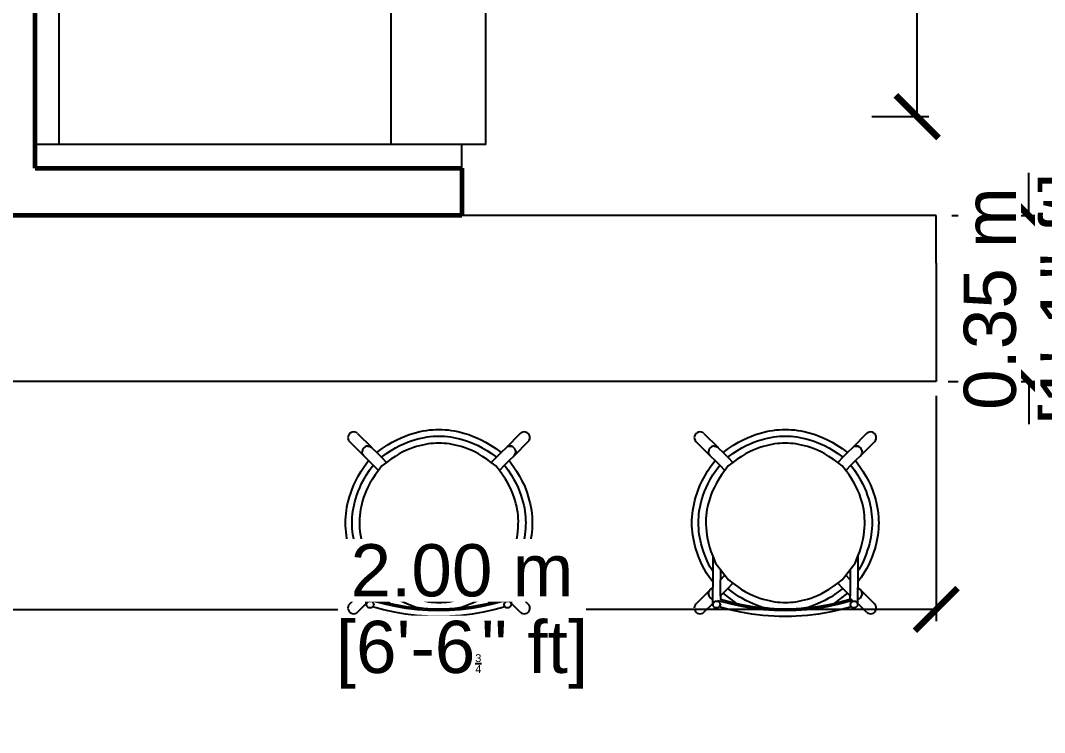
# Model space of a CAD drawing. Header units: metres. Extents: x 54.3 to 102.1, y 17 to 45.8.
# Drawn here: x 74.37 to 76.529, y 34.478 to 35.98 of the extents above; entities that cross this region are included whole.
import ezdxf

# ---------------------------------------------------------------- set-up
doc = ezdxf.new("R2010")
doc.units = ezdxf.units.M
doc.layers.get('Defpoints').update_dxf_attribs({"lineweight": 0})
doc.layers.add('A-WALL', color=6, linetype='Continuous', lineweight=60)
doc.layers.add('Edges', color=7, linetype='Continuous')
doc.styles.add('TEXTS', font='swissl.ttf')
doc.dimstyles.new('Copy of DIMTEXT', dxfattribs={"dimscale": 0.3, "dimtxt": 0.22, "dimasz": 0.18, "dimexe": 0.05, "dimexo": 0.05, "dimgap": 0.05, "dimtad": 0, "dimzin": 1, "dimdsep": 46, "dimtxsty": 'TEXTS', "dimblk": 'ARCHTICK', "dimcen": 0.1, "dimclrd": 256, "dimclre": 6, "dimclrt": 7, "dimadec": 0, "dimazin": 0, "dimtfac": 0.15, "dimtix": 1, "dimtofl": 0, "dimtmove": 1, "dimatfit": 3, "dimldrblk": 'OPEN', "dimfxl": 0, "dimtolj": 1, "dimtzin": 0, "dimarcsym": 0})

# ---------------------------------------------------------------- blocks, each defined once
blk = doc.blocks.new('_ArchTick')
at = {"color": 0, "linetype": 'ByBlock', "const_width": 0.15}
blk.add_lwpolyline([(-0.5, -0.5), (0.5, 0.5)], dxfattribs=at)
blk = doc.blocks.new('*D224')
at = {"layer": 'Defpoints', "color": 0, "transparency": 16777216}
for p in [(76.1399, 39.3548), (76.1399, 35.777), (76.2607, 35.777)]:
    blk.add_point(p, dxfattribs=at)
at = {"layer": 'Edges', "color": 6, "lineweight": -2, "transparency": 16777216}
for p, q in [((76.1649, 39.3548), (76.2857, 39.3548)), ((76.1649, 35.777), (76.2857, 35.777))]:
    blk.add_line(p, q, dxfattribs=at)
at = {"layer": 'Edges', "lineweight": -2, "transparency": 16777216}
for p, q in [((76.2607, 39.3548), (76.2607, 37.8684)), ((76.2607, 35.777), (76.2607, 37.2634))]:
    blk.add_line(p, q, dxfattribs=at)
at = {"layer": 'Edges', "lineweight": -2, "transparency": 16777216, "xscale": 0.09, "yscale": 0.09, "zscale": 0.09}
for p, rotation in [((76.2607, 39.3548), 90), ((76.2607, 35.777), 270)]:
    blk.add_blockref('_ArchTick', p, dxfattribs=dict(at, rotation=rotation))
at = {"layer": 'Edges', "color": 7, "transparency": 16777216, "char_height": 0.11, "attachment_point": 5, "rotation": 90, "style": 'TEXTS', "bg_fill": 3, "box_fill_scale": 1.1, "bg_fill_color": 256, "bg_fill_true_color": 13158600, "bg_fill_transparency": 0}
for s, insert in [('\\A1;[11\'-8{\\H0.15x;\\S3/4;}" ft]', (76.3565, 37.5659)), ('\\A1;3.58 m', (76.1792, 37.5659))]:
    blk.add_mtext(s, dxfattribs=dict(at, insert=insert))
blk = doc.blocks.new('_Open')
at = {"color": 0, "linetype": 'ByBlock', "lineweight": -2}
for p, q in [((-1, 0.167), (0, 0)), ((-1, -0.167), (0, 0)), ((0, 0), (-1, 0))]:
    blk.add_line(p, q, dxfattribs=at)
blk = doc.blocks.new('*D225')
at = {"layer": 'Defpoints', "color": 0, "transparency": 16777216}
for p in [(76.3092, 35.5682), (76.3011, 35.2182), (76.4962, 35.2182)]:
    blk.add_point(p, dxfattribs=at)
at = {"layer": 'Edges', "lineweight": -2, "transparency": 16777216}
for p, q in [((76.4962, 35.5682), (76.4962, 35.6582)), ((76.4962, 35.2182), (76.4962, 35.1282))]:
    blk.add_line(p, q, dxfattribs=at)
at = {"layer": 'Edges', "color": 6, "lineweight": -2, "transparency": 16777216}
for p, q in [((76.3342, 35.5682), (76.5212, 35.5682)), ((76.3261, 35.2182), (76.5212, 35.2182))]:
    blk.add_line(p, q, dxfattribs=at)
at = {"layer": 'Edges', "lineweight": -2, "transparency": 16777216, "xscale": 0.09, "yscale": 0.09, "zscale": 0.09}
for p, rotation in [((76.4962, 35.5682), 270), ((76.4962, 35.2182), 90)]:
    blk.add_blockref('_ArchTick', p, dxfattribs=dict(at, rotation=rotation))
at = {"layer": 'Edges', "color": 7, "transparency": 16777216, "char_height": 0.11, "attachment_point": 5, "rotation": 90, "style": 'TEXTS', "bg_fill": 3, "box_fill_scale": 1.1, "bg_fill_color": 256, "bg_fill_true_color": 13158600, "bg_fill_transparency": 0}
for s, insert in [('\\A1;[1\'-1{\\H0.15x;\\S3/4;}" ft]', (76.592, 35.3932)), ('\\A1;0.35 m', (76.4147, 35.3932))]:
    blk.add_mtext(s, dxfattribs=dict(at, insert=insert))
blk = doc.blocks.new('*D226')
at = {"layer": 'Defpoints', "color": 0, "transparency": 16777216}
for p in [(74.3011, 35.2182), (76.3011, 35.2182), (74.3011, 34.7378)]:
    blk.add_point(p, dxfattribs=at)
at = {"layer": 'Edges', "color": 6, "lineweight": -2, "transparency": 16777216}
for p, q in [((74.3011, 35.1878), (74.3011, 34.7128)), ((76.3011, 35.1878), (76.3011, 34.7128))]:
    blk.add_line(p, q, dxfattribs=at)
at = {"layer": 'Edges', "lineweight": -2, "transparency": 16777216}
for p, q in [((74.3011, 34.7378), (75.0393, 34.7378)), ((76.3011, 34.7378), (75.5629, 34.7378))]:
    blk.add_line(p, q, dxfattribs=at)
at = {"layer": 'Edges', "lineweight": -2, "transparency": 16777216, "xscale": 0.09, "yscale": 0.09, "zscale": 0.09, "rotation": 180}
blk.add_blockref('_ArchTick', (74.3011, 34.7378), dxfattribs=at)
at = {"layer": 'Edges', "lineweight": -2, "transparency": 16777216, "xscale": 0.09, "yscale": 0.09, "zscale": 0.09}
blk.add_blockref('_ArchTick', (76.3011, 34.7378), dxfattribs=at)
at = {"layer": 'Edges', "color": 7, "transparency": 16777216, "char_height": 0.11, "attachment_point": 5, "style": 'TEXTS', "bg_fill": 3, "box_fill_scale": 1.1, "bg_fill_color": 256, "bg_fill_true_color": 13158600, "bg_fill_transparency": 0}
for s, insert in [('\\A1;2.00 m', (75.3011, 34.8194)), ('\\A1;[6\'-6{\\H0.15x;\\S3/4;}" ft]', (75.3011, 34.642))]:
    blk.add_mtext(s, dxfattribs=dict(at, insert=insert))

msp = doc.modelspace()

# ---------------------------------------------------------------- linework, layer by layer
for p, q in [((74.4511, 36.4182), (74.4511, 35.7182)), ((75.1511, 36.4182), (75.1511, 35.7182)), ((75.3511, 35.7182), (75.3511, 36.4182)), ((74.4511, 35.7182), (74.4011, 35.7182)), ((75.1511, 35.7182), (74.4511, 35.7182)), ((75.3011, 35.7182), (75.1511, 35.7182)), ((75.3011, 35.6682), (75.3011, 35.7182)), ((75.3511, 35.7182), (75.3011, 35.7182)), ((76.3011, 35.5682), (74.3011, 35.5682)), ((75.3011, 35.5682), (74.3011, 35.5682)), ((75.3011, 35.5682), (74.4011, 35.5682)), ((76.3011, 35.5682), (75.3011, 35.5682)), ((76.3011, 35.4682), (76.3011, 35.5682)), ((76.3011, 35.4682), (76.3011, 35.2182)), ((76.3011, 35.2182), (74.3011, 35.2182)), ((75.0641, 35.1085), (75.0622, 35.1061)), ((75.0666, 35.1104), (75.0641, 35.1085)), ((75.0695, 35.1117), (75.0666, 35.1104)), ((75.0726, 35.1121), (75.0695, 35.1117)), ((75.0756, 35.1118), (75.0726, 35.1121)), ((75.0785, 35.1106), (75.0756, 35.1118)), ((75.0809, 35.1088), (75.0785, 35.1106)), ((75.0809, 35.1088), (75.1108, 35.0789)), ((75.4239, 35.1088), (75.3939, 35.0788)), ((75.4263, 35.1106), (75.4239, 35.1088)), ((75.4292, 35.1118), (75.4263, 35.1106)), ((75.4322, 35.1121), (75.4292, 35.1118)), ((75.4353, 35.1117), (75.4322, 35.1121)), ((75.4382, 35.1104), (75.4353, 35.1117)), ((75.4406, 35.1085), (75.4382, 35.1104)), ((75.4426, 35.1061), (75.4406, 35.1085)), ((75.7945, 35.1085), (75.7926, 35.1061)), ((75.797, 35.1104), (75.7945, 35.1085)), ((75.7999, 35.1117), (75.797, 35.1104)), ((75.8029, 35.1121), (75.7999, 35.1117)), ((75.806, 35.1118), (75.8029, 35.1121)), ((75.8088, 35.1106), (75.806, 35.1118)), ((75.8113, 35.1088), (75.8088, 35.1106)), ((75.8113, 35.1088), (75.8412, 35.0789)), ((76.1543, 35.1088), (76.1243, 35.0788)), ((76.1567, 35.1106), (76.1543, 35.1088)), ((76.1596, 35.1118), (76.1567, 35.1106)), ((76.1626, 35.1121), (76.1596, 35.1118)), ((76.1657, 35.1117), (76.1626, 35.1121)), ((76.1685, 35.1104), (76.1657, 35.1117)), ((76.171, 35.1085), (76.1685, 35.1104)), ((76.1729, 35.1061), (76.171, 35.1085)), ((75.061, 35.1032), (75.0606, 35.1001)), ((75.0606, 35.1001), (75.0609, 35.0971)), ((75.0609, 35.0971), (75.0621, 35.0942)), ((75.0622, 35.1061), (75.061, 35.1032)), ((75.0621, 35.0942), (75.0639, 35.0918)), ((75.0639, 35.0918), (75.0938, 35.0619)), ((75.4409, 35.0918), (75.4109, 35.0618)), ((75.4409, 35.0918), (75.4427, 35.0942)), ((75.4438, 35.1032), (75.4426, 35.1061)), ((75.4427, 35.0942), (75.4439, 35.0971)), ((75.4442, 35.1001), (75.4438, 35.1032)), ((75.4439, 35.0971), (75.4442, 35.1001)), ((75.7914, 35.1032), (75.7909, 35.1001)), ((75.7909, 35.1001), (75.7913, 35.0971)), ((75.7913, 35.0971), (75.7924, 35.0942)), ((75.7926, 35.1061), (75.7914, 35.1032)), ((75.7924, 35.0942), (75.7943, 35.0918)), ((75.7943, 35.0918), (75.8242, 35.0619)), ((76.1713, 35.0918), (76.1413, 35.0618)), ((76.1713, 35.0918), (76.1731, 35.0942)), ((76.1742, 35.1032), (76.1729, 35.1061)), ((76.1731, 35.0942), (76.1742, 35.0971)), ((76.1746, 35.1001), (76.1742, 35.1032)), ((76.1742, 35.0971), (76.1746, 35.1001)), ((75.091, 35.0732), (75.0905, 35.0702)), ((75.0905, 35.0702), (75.0906, 35.0701)), ((75.0909, 35.0671), (75.0906, 35.0701)), ((75.092, 35.0643), (75.0908, 35.0672)), ((75.0921, 35.0642), (75.0909, 35.0671)), ((75.0922, 35.0761), (75.091, 35.0732)), ((75.0941, 35.0785), (75.0922, 35.0761)), ((75.0966, 35.0804), (75.0941, 35.0785)), ((75.0995, 35.0817), (75.0966, 35.0804)), ((75.1025, 35.0822), (75.0995, 35.0817)), ((75.1025, 35.0822), (75.1026, 35.0821)), ((75.1026, 35.0821), (75.1056, 35.0818)), ((75.1055, 35.0819), (75.1084, 35.0807)), ((75.1056, 35.0818), (75.1084, 35.0806)), ((75.1084, 35.0807), (75.1084, 35.0806)), ((75.1084, 35.0806), (75.1108, 35.0789)), ((75.1109, 35.0788), (75.1108, 35.0789)), ((75.1109, 35.0788), (75.1212, 35.0685)), ((75.1212, 35.0685), (75.1311, 35.0586)), ((75.3836, 35.0685), (75.3737, 35.0586)), ((75.3939, 35.0788), (75.3836, 35.0685)), ((75.3963, 35.0806), (75.3939, 35.0788)), ((75.3992, 35.0818), (75.3963, 35.0806)), ((75.3992, 35.0818), (75.4022, 35.0821)), ((75.3992, 35.0818), (75.3992, 35.0818)), ((75.4023, 35.0822), (75.4022, 35.0821)), ((75.4023, 35.0822), (75.4053, 35.0817)), ((75.4053, 35.0817), (75.4023, 35.0822)), ((75.4082, 35.0804), (75.4053, 35.0817)), ((75.4106, 35.0785), (75.4082, 35.0804)), ((75.4126, 35.0761), (75.4106, 35.0785)), ((75.4138, 35.0732), (75.4126, 35.0761)), ((75.4127, 35.0642), (75.4139, 35.0671)), ((75.4138, 35.0732), (75.4143, 35.0702)), ((75.4143, 35.0702), (75.4138, 35.0732)), ((75.4142, 35.0701), (75.4139, 35.0671)), ((75.4139, 35.0671), (75.4139, 35.0671)), ((75.4143, 35.0702), (75.4142, 35.0701)), ((75.8214, 35.0732), (75.8209, 35.0702)), ((75.8209, 35.0702), (75.8209, 35.0701)), ((75.8213, 35.0671), (75.8209, 35.0701)), ((75.8224, 35.0643), (75.8212, 35.0672)), ((75.8224, 35.0642), (75.8213, 35.0671)), ((75.8226, 35.0761), (75.8214, 35.0732)), ((75.8245, 35.0785), (75.8226, 35.0761)), ((75.827, 35.0804), (75.8245, 35.0785)), ((75.8299, 35.0817), (75.827, 35.0804)), ((75.8329, 35.0822), (75.8299, 35.0817)), ((75.8329, 35.0822), (75.8329, 35.0821)), ((75.8329, 35.0821), (75.836, 35.0818)), ((75.8359, 35.0819), (75.8387, 35.0807)), ((75.836, 35.0818), (75.8388, 35.0806)), ((75.8387, 35.0807), (75.8388, 35.0806)), ((75.8388, 35.0806), (75.8412, 35.0789)), ((75.8413, 35.0788), (75.8412, 35.0789)), ((75.8413, 35.0788), (75.8516, 35.0685)), ((75.8516, 35.0685), (75.8615, 35.0586)), ((76.114, 35.0685), (76.1041, 35.0586)), ((76.1243, 35.0788), (76.114, 35.0685)), ((76.1267, 35.0806), (76.1243, 35.0788)), ((76.1296, 35.0818), (76.1267, 35.0806)), ((76.1296, 35.0818), (76.1326, 35.0821)), ((76.1296, 35.0818), (76.1296, 35.0818)), ((76.1326, 35.0822), (76.1326, 35.0821)), ((76.1326, 35.0822), (76.1357, 35.0817)), ((76.1357, 35.0817), (76.1326, 35.0822)), ((76.1385, 35.0804), (76.1357, 35.0817)), ((76.141, 35.0785), (76.1385, 35.0804)), ((76.1429, 35.0761), (76.141, 35.0785)), ((76.1442, 35.0732), (76.1429, 35.0761)), ((76.1431, 35.0642), (76.1442, 35.0671)), ((76.1442, 35.0732), (76.1446, 35.0702)), ((76.1446, 35.0702), (76.1442, 35.0732)), ((76.1443, 35.0671), (76.1442, 35.0671)), ((76.1446, 35.0701), (76.1443, 35.0671)), ((76.1446, 35.0702), (76.1446, 35.0701)), ((75.0921, 35.0642), (75.092, 35.0643)), ((75.0938, 35.0619), (75.0921, 35.0642)), ((75.0939, 35.0618), (75.0938, 35.0619)), ((75.0939, 35.0618), (75.1042, 35.0515)), ((75.1042, 35.0515), (75.1141, 35.0416)), ((75.1311, 35.0586), (75.1419, 35.0477)), ((75.1419, 35.0477), (75.1322, 35.0403)), ((75.3737, 35.0586), (75.3629, 35.0478)), ((75.3724, 35.0405), (75.3629, 35.0478)), ((75.4006, 35.0515), (75.3907, 35.0416)), ((75.4109, 35.0618), (75.4006, 35.0515)), ((75.4109, 35.0618), (75.4127, 35.0642)), ((75.8224, 35.0642), (75.8224, 35.0643)), ((75.8242, 35.0619), (75.8224, 35.0642)), ((75.8243, 35.0618), (75.8242, 35.0619)), ((75.8243, 35.0618), (75.8346, 35.0515)), ((75.8346, 35.0515), (75.8445, 35.0416)), ((75.8615, 35.0586), (75.8723, 35.0477)), ((75.8723, 35.0477), (75.8626, 35.0403)), ((76.1041, 35.0586), (76.0933, 35.0478)), ((76.1028, 35.0405), (76.0933, 35.0478)), ((76.131, 35.0515), (76.121, 35.0416)), ((76.1413, 35.0618), (76.131, 35.0515)), ((76.1413, 35.0618), (76.1431, 35.0642)), ((75.1141, 35.0416), (75.1249, 35.0308)), ((75.1322, 35.0403), (75.1249, 35.0308)), ((75.3799, 35.0308), (75.3724, 35.0405)), ((75.3907, 35.0416), (75.3799, 35.0308)), ((75.8445, 35.0416), (75.8553, 35.0308)), ((75.8626, 35.0403), (75.8553, 35.0308)), ((76.1102, 35.0308), (76.1028, 35.0405)), ((76.121, 35.0416), (76.1102, 35.0308)), ((75.0993, 34.8499), (75.1054, 34.8352)), ((75.0993, 34.8499), (75.0993, 34.8183)), ((75.3996, 34.8355), (75.4055, 34.8499)), ((75.4055, 34.8499), (75.4055, 34.8183)), ((75.8297, 34.8499), (75.8358, 34.8352)), ((75.8297, 34.8499), (75.8297, 34.8183)), ((76.1299, 34.8355), (76.1359, 34.8499)), ((76.1359, 34.8499), (76.1359, 34.8183)), ((75.1054, 34.8352), (75.1155, 34.8221)), ((75.3893, 34.8221), (75.3996, 34.8355)), ((75.8358, 34.8352), (75.8459, 34.8221)), ((76.1197, 34.8221), (76.1299, 34.8355)), ((75.0993, 34.8183), (75.0993, 34.7955)), ((75.1155, 34.8221), (75.1155, 34.8004)), ((75.1155, 34.8221), (75.1249, 34.8098)), ((75.1155, 34.8004), (75.1249, 34.8098)), ((75.1249, 34.8098), (75.1324, 34.8001)), ((75.3726, 34.8003), (75.3799, 34.8098)), ((75.3799, 34.8098), (75.3893, 34.8221)), ((75.3893, 34.8004), (75.3799, 34.8098)), ((75.3893, 34.8221), (75.3893, 34.8004)), ((75.4055, 34.8183), (75.4055, 34.7955)), ((75.8297, 34.8183), (75.8297, 34.7955)), ((75.8459, 34.8221), (75.8459, 34.8004)), ((75.8459, 34.8221), (75.8553, 34.8098)), ((75.8459, 34.8004), (75.8553, 34.8098)), ((75.8553, 34.8098), (75.8628, 34.8001)), ((76.103, 34.8003), (76.1102, 34.8098)), ((76.1102, 34.8098), (76.1197, 34.8221)), ((76.1197, 34.8004), (76.1102, 34.8098)), ((76.1197, 34.8221), (76.1197, 34.8004)), ((76.1359, 34.8183), (76.1359, 34.7955)), ((75.0993, 34.7955), (75.0993, 34.7841)), ((75.1155, 34.7664), (75.1155, 34.8004)), ((75.1311, 34.782), (75.1419, 34.7928)), ((75.1324, 34.8001), (75.1419, 34.7928)), ((75.3629, 34.7928), (75.3726, 34.8003)), ((75.3737, 34.782), (75.3629, 34.7928)), ((75.3893, 34.8004), (75.3893, 34.7664)), ((75.4055, 34.7955), (75.4055, 34.7841)), ((75.8297, 34.7955), (75.8297, 34.7841)), ((75.8459, 34.7664), (75.8459, 34.8004)), ((75.8615, 34.782), (75.8723, 34.7928)), ((75.8628, 34.8001), (75.8723, 34.7928)), ((76.0933, 34.7928), (76.103, 34.8003)), ((76.1041, 34.782), (76.0933, 34.7928)), ((76.1197, 34.8004), (76.1197, 34.7664)), ((76.1359, 34.7955), (76.1359, 34.7841)), ((75.0639, 34.7488), (75.0939, 34.7788)), ((75.0905, 34.7704), (75.0906, 34.7705)), ((75.091, 34.7673), (75.0905, 34.7704)), ((75.0905, 34.7704), (75.091, 34.7674)), ((75.0906, 34.7705), (75.0909, 34.7735)), ((75.0909, 34.7735), (75.0921, 34.7763)), ((75.0909, 34.7735), (75.0909, 34.7735)), ((75.091, 34.7674), (75.0922, 34.7645)), ((75.0939, 34.7788), (75.0921, 34.7763)), ((75.0922, 34.7645), (75.0941, 34.762)), ((75.0939, 34.7788), (75.0993, 34.7841)), ((75.0993, 34.759), (75.0993, 34.7841)), ((75.1155, 34.7664), (75.1212, 34.7721)), ((75.1155, 34.7664), (75.1155, 34.7583)), ((75.1212, 34.7721), (75.1311, 34.782)), ((75.151, 34.7493), (75.1212, 34.7721)), ((75.3836, 34.7721), (75.3541, 34.7494)), ((75.374, 34.7823), (75.3737, 34.782)), ((75.3836, 34.7721), (75.3737, 34.782)), ((75.3839, 34.7724), (75.3836, 34.7721)), ((75.3893, 34.7664), (75.3836, 34.7721)), ((75.3893, 34.7584), (75.3893, 34.7664)), ((75.4109, 34.7788), (75.4055, 34.7841)), ((75.4055, 34.759), (75.4055, 34.7841)), ((75.4085, 34.7806), (75.4056, 34.7818)), ((75.4109, 34.7788), (75.4085, 34.7806)), ((75.4106, 34.762), (75.4126, 34.7645)), ((75.4127, 34.7763), (75.4109, 34.7788)), ((75.4409, 34.7488), (75.4109, 34.7788)), ((75.4126, 34.7645), (75.4138, 34.7674)), ((75.4139, 34.7735), (75.4127, 34.7763)), ((75.4143, 34.7704), (75.4138, 34.7673)), ((75.4138, 34.7674), (75.4143, 34.7704)), ((75.4139, 34.7735), (75.4139, 34.7735)), ((75.4142, 34.7705), (75.4139, 34.7735)), ((75.4143, 34.7704), (75.4142, 34.7705)), ((75.7943, 34.7488), (75.8243, 34.7788)), ((75.8209, 34.7705), (75.8213, 34.7735)), ((75.8209, 34.7704), (75.8209, 34.7705)), ((75.8213, 34.7673), (75.8209, 34.7704)), ((75.8209, 34.7704), (75.8214, 34.7674)), ((75.8213, 34.7735), (75.8224, 34.7763)), ((75.8213, 34.7735), (75.8213, 34.7735)), ((75.8214, 34.7674), (75.8226, 34.7645)), ((75.8243, 34.7788), (75.8224, 34.7763)), ((75.8226, 34.7645), (75.8245, 34.762)), ((75.8243, 34.7788), (75.8297, 34.7841)), ((75.8297, 34.759), (75.8297, 34.7841)), ((75.8459, 34.7664), (75.8516, 34.7721)), ((75.8459, 34.7664), (75.8459, 34.7583)), ((75.8516, 34.7721), (75.8615, 34.782)), ((75.8813, 34.7493), (75.8516, 34.7721)), ((76.114, 34.7721), (76.0845, 34.7494)), ((76.1044, 34.7823), (76.1041, 34.782)), ((76.114, 34.7721), (76.1041, 34.782)), ((76.1143, 34.7724), (76.114, 34.7721)), ((76.1197, 34.7664), (76.114, 34.7721)), ((76.1197, 34.7584), (76.1197, 34.7664)), ((76.1413, 34.7788), (76.1359, 34.7841)), ((76.1359, 34.759), (76.1359, 34.7841)), ((76.1388, 34.7806), (76.136, 34.7818)), ((76.1413, 34.7788), (76.1388, 34.7806)), ((76.141, 34.762), (76.1429, 34.7645)), ((76.1431, 34.7763), (76.1413, 34.7788)), ((76.1713, 34.7488), (76.1413, 34.7788)), ((76.1429, 34.7645), (76.1442, 34.7674)), ((76.1442, 34.7735), (76.1431, 34.7763)), ((76.1443, 34.7735), (76.1442, 34.7735)), ((76.1446, 34.7704), (76.1442, 34.7673)), ((76.1442, 34.7674), (76.1446, 34.7704)), ((76.1446, 34.7705), (76.1443, 34.7735)), ((76.1446, 34.7704), (76.1446, 34.7705)), ((75.0609, 34.7435), (75.0606, 34.7405)), ((75.0621, 34.7463), (75.0609, 34.7435)), ((75.0639, 34.7488), (75.0621, 34.7463)), ((75.0809, 34.7318), (75.0993, 34.7502)), ((75.0941, 34.762), (75.0966, 34.7601)), ((75.0966, 34.7601), (75.0993, 34.759)), ((75.0993, 34.7502), (75.0993, 34.759)), ((75.0998, 34.7504), (75.0993, 34.7488)), ((75.0993, 34.7488), (75.0993, 34.7502)), ((75.0993, 34.7488), (75.0993, 34.747)), ((75.0993, 34.747), (75.1, 34.7453)), ((75.0998, 34.7507), (75.1002, 34.7511)), ((75.1002, 34.7511), (75.0998, 34.7504)), ((75.1, 34.7453), (75.1011, 34.7439)), ((75.1008, 34.752), (75.1002, 34.7511)), ((75.1022, 34.7533), (75.1008, 34.752)), ((75.1011, 34.7439), (75.1026, 34.7427)), ((75.104, 34.7542), (75.1022, 34.7533)), ((75.1026, 34.7427), (75.1045, 34.7418)), ((75.1061, 34.7547), (75.104, 34.7542)), ((75.1045, 34.7418), (75.1066, 34.7414)), ((75.1067, 34.7547), (75.1061, 34.7547)), ((75.1066, 34.7414), (75.1087, 34.7415)), ((75.1082, 34.7547), (75.1067, 34.7547)), ((75.1103, 34.7543), (75.1082, 34.7547)), ((75.1087, 34.7415), (75.1107, 34.742)), ((75.1122, 34.7535), (75.1103, 34.7543)), ((75.1387, 34.7484), (75.1104, 34.7561)), ((75.1107, 34.742), (75.1126, 34.7429)), ((75.1137, 34.7523), (75.1122, 34.7535)), ((75.1126, 34.743), (75.114, 34.7442)), ((75.1358, 34.7367), (75.1126, 34.743)), ((75.1126, 34.7429), (75.1126, 34.743)), ((75.1148, 34.7508), (75.1137, 34.7523)), ((75.114, 34.7442), (75.115, 34.7457)), ((75.1154, 34.7492), (75.1148, 34.7508)), ((75.115, 34.7457), (75.1155, 34.7474)), ((75.1155, 34.7474), (75.1154, 34.7492)), ((75.1386, 34.752), (75.1155, 34.7583)), ((75.1155, 34.7487), (75.1155, 34.7474)), ((75.151, 34.7493), (75.1386, 34.752)), ((75.161, 34.7435), (75.1387, 34.7484)), ((75.161, 34.747), (75.151, 34.7493)), ((75.1836, 34.7432), (75.161, 34.747)), ((75.1836, 34.7397), (75.161, 34.7435)), ((75.2063, 34.7404), (75.1836, 34.7432)), ((75.2196, 34.7395), (75.2045, 34.7415)), ((75.3003, 34.7415), (75.2859, 34.7396)), ((75.3206, 34.7432), (75.2979, 34.7404)), ((75.3432, 34.747), (75.3206, 34.7432)), ((75.3405, 34.7431), (75.3206, 34.7397)), ((75.3655, 34.7484), (75.3405, 34.7431)), ((75.3541, 34.7494), (75.3432, 34.747)), ((75.3656, 34.752), (75.3541, 34.7494)), ((75.3896, 34.755), (75.3655, 34.7484)), ((75.3893, 34.7584), (75.3656, 34.752)), ((75.3921, 34.7431), (75.3684, 34.7367)), ((75.3921, 34.7592), (75.3893, 34.7584)), ((75.3898, 34.7504), (75.3893, 34.7488)), ((75.3893, 34.7488), (75.3893, 34.747)), ((75.3893, 34.747), (75.39, 34.7453)), ((75.3929, 34.7559), (75.3896, 34.755)), ((75.3908, 34.752), (75.3898, 34.7504)), ((75.39, 34.7453), (75.3911, 34.7439)), ((75.3922, 34.7533), (75.3908, 34.752)), ((75.3911, 34.7439), (75.3921, 34.7431)), ((75.3921, 34.7592), (75.3929, 34.7559)), ((75.3921, 34.7431), (75.3926, 34.7427)), ((75.394, 34.7542), (75.3922, 34.7533)), ((75.3926, 34.7427), (75.3945, 34.7418)), ((75.3961, 34.7547), (75.394, 34.7542)), ((75.3945, 34.7418), (75.3966, 34.7414)), ((75.3982, 34.7547), (75.3961, 34.7547)), ((75.3966, 34.7414), (75.3987, 34.7415)), ((75.4003, 34.7543), (75.3982, 34.7547)), ((75.3987, 34.7415), (75.4007, 34.742)), ((75.4022, 34.7535), (75.4003, 34.7543)), ((75.4007, 34.742), (75.4026, 34.7429)), ((75.4037, 34.7523), (75.4022, 34.7535)), ((75.4026, 34.7429), (75.404, 34.7442)), ((75.4047, 34.751), (75.4037, 34.7523)), ((75.404, 34.7442), (75.405, 34.7457)), ((75.4048, 34.7508), (75.4047, 34.751)), ((75.4054, 34.7492), (75.4048, 34.7508)), ((75.4055, 34.7502), (75.4048, 34.7508)), ((75.405, 34.7457), (75.4055, 34.7474)), ((75.4055, 34.7474), (75.4054, 34.7492)), ((75.4055, 34.759), (75.4082, 34.7601)), ((75.4055, 34.7502), (75.4055, 34.759)), ((75.4239, 34.7318), (75.4055, 34.7502)), ((75.4055, 34.7474), (75.4055, 34.7502)), ((75.4082, 34.7601), (75.4106, 34.762)), ((75.4427, 34.7463), (75.4409, 34.7488)), ((75.4439, 34.7435), (75.4427, 34.7463)), ((75.4442, 34.7405), (75.4439, 34.7435)), ((75.7913, 34.7435), (75.7909, 34.7405)), ((75.7924, 34.7463), (75.7913, 34.7435)), ((75.7943, 34.7488), (75.7924, 34.7463)), ((75.8113, 34.7318), (75.8297, 34.7502)), ((75.8245, 34.762), (75.827, 34.7601)), ((75.827, 34.7601), (75.8297, 34.759)), ((75.8297, 34.7502), (75.8297, 34.759)), ((75.8302, 34.7504), (75.8297, 34.7488)), ((75.8297, 34.7488), (75.8297, 34.7502)), ((75.8297, 34.7488), (75.8297, 34.747)), ((75.8297, 34.747), (75.8303, 34.7453)), ((75.8302, 34.7507), (75.8306, 34.7511)), ((75.8306, 34.7511), (75.8302, 34.7504)), ((75.8303, 34.7453), (75.8315, 34.7439)), ((75.8312, 34.752), (75.8306, 34.7511)), ((75.8326, 34.7533), (75.8312, 34.752)), ((75.8315, 34.7439), (75.833, 34.7427)), ((75.8344, 34.7542), (75.8326, 34.7533)), ((75.833, 34.7427), (75.8349, 34.7418)), ((75.8365, 34.7547), (75.8344, 34.7542)), ((75.8349, 34.7418), (75.837, 34.7414)), ((75.8371, 34.7547), (75.8365, 34.7547)), ((75.837, 34.7414), (75.8391, 34.7415)), ((75.8386, 34.7547), (75.8371, 34.7547)), ((75.8407, 34.7543), (75.8386, 34.7547)), ((75.8391, 34.7415), (75.8411, 34.742)), ((75.8425, 34.7535), (75.8407, 34.7543)), ((75.869, 34.7484), (75.8408, 34.7561)), ((75.8411, 34.742), (75.8429, 34.7429)), ((75.8441, 34.7523), (75.8425, 34.7535)), ((75.8429, 34.7429), (75.843, 34.743)), ((75.843, 34.743), (75.8444, 34.7442)), ((75.8661, 34.7367), (75.843, 34.743)), ((75.8452, 34.7508), (75.8441, 34.7523)), ((75.8444, 34.7442), (75.8454, 34.7457)), ((75.8458, 34.7492), (75.8452, 34.7508)), ((75.8454, 34.7457), (75.8459, 34.7474)), ((75.8459, 34.7474), (75.8458, 34.7492)), ((75.869, 34.752), (75.8459, 34.7583)), ((75.8459, 34.7487), (75.8459, 34.7474)), ((75.8813, 34.7493), (75.869, 34.752)), ((75.8914, 34.7435), (75.869, 34.7484)), ((75.8914, 34.747), (75.8813, 34.7493)), ((75.914, 34.7432), (75.8914, 34.747)), ((75.914, 34.7397), (75.8914, 34.7435)), ((75.9367, 34.7404), (75.914, 34.7432)), ((75.95, 34.7395), (75.9349, 34.7415)), ((76.0307, 34.7415), (76.0163, 34.7396)), ((76.051, 34.7432), (76.0282, 34.7404)), ((76.0708, 34.7431), (76.0509, 34.7397)), ((76.0736, 34.747), (76.051, 34.7432)), ((76.0959, 34.7484), (76.0708, 34.7431)), ((76.0845, 34.7494), (76.0736, 34.747)), ((76.096, 34.752), (76.0845, 34.7494)), ((76.12, 34.755), (76.0959, 34.7484)), ((76.1197, 34.7584), (76.096, 34.752)), ((76.1225, 34.7431), (76.0988, 34.7367)), ((76.1224, 34.7592), (76.1197, 34.7584)), ((76.1202, 34.7504), (76.1197, 34.7488)), ((76.1197, 34.7488), (76.1197, 34.747)), ((76.1197, 34.747), (76.1203, 34.7453)), ((76.1233, 34.7559), (76.12, 34.755)), ((76.1212, 34.752), (76.1202, 34.7504)), ((76.1203, 34.7453), (76.1215, 34.7439)), ((76.1226, 34.7533), (76.1212, 34.752)), ((76.1215, 34.7439), (76.1225, 34.7431)), ((76.1224, 34.7592), (76.1233, 34.7559)), ((76.1225, 34.7431), (76.123, 34.7427)), ((76.1244, 34.7542), (76.1226, 34.7533)), ((76.123, 34.7427), (76.1249, 34.7418)), ((76.1265, 34.7547), (76.1244, 34.7542)), ((76.1249, 34.7418), (76.127, 34.7414)), ((76.1286, 34.7547), (76.1265, 34.7547)), ((76.127, 34.7414), (76.1291, 34.7415)), ((76.1307, 34.7543), (76.1286, 34.7547)), ((76.1291, 34.7415), (76.1311, 34.742)), ((76.1325, 34.7535), (76.1307, 34.7543)), ((76.1311, 34.742), (76.1329, 34.7429)), ((76.1341, 34.7523), (76.1325, 34.7535)), ((76.1329, 34.7429), (76.1344, 34.7442)), ((76.135, 34.751), (76.1341, 34.7523)), ((76.1344, 34.7442), (76.1354, 34.7457)), ((76.1352, 34.7508), (76.135, 34.751)), ((76.1358, 34.7492), (76.1352, 34.7508)), ((76.1359, 34.7502), (76.1352, 34.7508)), ((76.1354, 34.7457), (76.1359, 34.7474)), ((76.1359, 34.7474), (76.1358, 34.7492)), ((76.1359, 34.759), (76.1385, 34.7601)), ((76.1359, 34.7502), (76.1359, 34.759)), ((76.1543, 34.7318), (76.1359, 34.7502)), ((76.1359, 34.7474), (76.1359, 34.7502)), ((76.1385, 34.7601), (76.141, 34.762)), ((76.1731, 34.7463), (76.1713, 34.7488)), ((76.1742, 34.7435), (76.1731, 34.7463)), ((76.1746, 34.7405), (76.1742, 34.7435)), ((75.0606, 34.7405), (75.061, 34.7374)), ((75.061, 34.7374), (75.0622, 34.7345)), ((75.0622, 34.7345), (75.0641, 34.732)), ((75.0641, 34.732), (75.0666, 34.7301)), ((75.0666, 34.7301), (75.0695, 34.7289)), ((75.0695, 34.7289), (75.0726, 34.7285)), ((75.0726, 34.7285), (75.0756, 34.7288)), ((75.0756, 34.7288), (75.0785, 34.73)), ((75.0785, 34.73), (75.0809, 34.7318)), ((75.1587, 34.7316), (75.1358, 34.7367)), ((75.1819, 34.7277), (75.1587, 34.7316)), ((75.2052, 34.7248), (75.1819, 34.7277)), ((75.2063, 34.7369), (75.1836, 34.7397)), ((75.2286, 34.7231), (75.2052, 34.7248)), ((75.2196, 34.7395), (75.2063, 34.7404)), ((75.2292, 34.7353), (75.2063, 34.7369)), ((75.2292, 34.7388), (75.2196, 34.7395)), ((75.2392, 34.7229), (75.2286, 34.7231)), ((75.2521, 34.7382), (75.2292, 34.7388)), ((75.2521, 34.7347), (75.2292, 34.7353)), ((75.2521, 34.7226), (75.2392, 34.7229)), ((75.275, 34.7388), (75.2521, 34.7382)), ((75.275, 34.7353), (75.2521, 34.7347)), ((75.2657, 34.7229), (75.2521, 34.7226)), ((75.2756, 34.7231), (75.2657, 34.7229)), ((75.2859, 34.7396), (75.275, 34.7388)), ((75.2978, 34.7369), (75.275, 34.7353)), ((75.299, 34.7248), (75.2756, 34.7231)), ((75.2979, 34.7404), (75.2859, 34.7396)), ((75.3206, 34.7397), (75.2978, 34.7369)), ((75.3223, 34.7277), (75.299, 34.7248)), ((75.3455, 34.7316), (75.3223, 34.7277)), ((75.3684, 34.7367), (75.3455, 34.7316)), ((75.4239, 34.7318), (75.4263, 34.73)), ((75.4263, 34.73), (75.4292, 34.7288)), ((75.4292, 34.7288), (75.4322, 34.7285)), ((75.4322, 34.7285), (75.4353, 34.7289)), ((75.4353, 34.7289), (75.4382, 34.7301)), ((75.4382, 34.7301), (75.4406, 34.732)), ((75.4406, 34.732), (75.4426, 34.7345)), ((75.4426, 34.7345), (75.4438, 34.7374)), ((75.4438, 34.7374), (75.4442, 34.7405)), ((75.7909, 34.7405), (75.7914, 34.7374)), ((75.7914, 34.7374), (75.7926, 34.7345)), ((75.7926, 34.7345), (75.7945, 34.732)), ((75.7945, 34.732), (75.797, 34.7301)), ((75.797, 34.7301), (75.7999, 34.7289)), ((75.7999, 34.7289), (75.8029, 34.7285)), ((75.8029, 34.7285), (75.806, 34.7288)), ((75.806, 34.7288), (75.8088, 34.73)), ((75.8088, 34.73), (75.8113, 34.7318)), ((75.8891, 34.7316), (75.8661, 34.7367)), ((75.9122, 34.7277), (75.8891, 34.7316)), ((75.9356, 34.7248), (75.9122, 34.7277)), ((75.9367, 34.7369), (75.914, 34.7397)), ((75.959, 34.7231), (75.9356, 34.7248)), ((75.95, 34.7395), (75.9367, 34.7404)), ((75.9596, 34.7353), (75.9367, 34.7369)), ((75.9596, 34.7388), (75.95, 34.7395)), ((75.9696, 34.7229), (75.959, 34.7231)), ((75.9825, 34.7382), (75.9596, 34.7388)), ((75.9825, 34.7347), (75.9596, 34.7353)), ((75.9825, 34.7226), (75.9696, 34.7229)), ((76.0054, 34.7388), (75.9825, 34.7382)), ((76.0054, 34.7353), (75.9825, 34.7347)), ((75.9961, 34.7229), (75.9825, 34.7226)), ((76.006, 34.7231), (75.9961, 34.7229)), ((76.0163, 34.7396), (76.0054, 34.7388)), ((76.0282, 34.7369), (76.0054, 34.7353)), ((76.0294, 34.7248), (76.006, 34.7231)), ((76.0282, 34.7404), (76.0163, 34.7396)), ((76.0509, 34.7397), (76.0282, 34.7369)), ((76.0527, 34.7277), (76.0294, 34.7248)), ((76.0759, 34.7316), (76.0527, 34.7277)), ((76.0988, 34.7367), (76.0759, 34.7316)), ((76.1543, 34.7318), (76.1567, 34.73)), ((76.1567, 34.73), (76.1596, 34.7288)), ((76.1596, 34.7288), (76.1626, 34.7285)), ((76.1626, 34.7285), (76.1657, 34.7289)), ((76.1657, 34.7289), (76.1685, 34.7301)), ((76.1685, 34.7301), (76.171, 34.732)), ((76.171, 34.732), (76.1729, 34.7345)), ((76.1729, 34.7345), (76.1742, 34.7374)), ((76.1742, 34.7374), (76.1746, 34.7405))]:
    msp.add_line(p, q)
for points in [[(75.1212, 35.0685), (75.1327, 35.0769), (75.1436, 35.0842), (75.1538, 35.0903), (75.1635, 35.0954), (75.1726, 35.0998), (75.1813, 35.1033), (75.1895, 35.1063), (75.1974, 35.1088), (75.205, 35.1109), (75.2123, 35.1127), (75.2193, 35.1141), (75.2262, 35.1153), (75.2329, 35.1161), (75.2395, 35.1167), (75.2459, 35.1171), (75.2524, 35.1172), (75.2588, 35.1171), (75.2653, 35.1167), (75.2719, 35.1161), (75.2786, 35.1153), (75.2854, 35.1141), (75.2925, 35.1127), (75.2998, 35.1109), (75.3074, 35.1088), (75.3152, 35.1063), (75.3235, 35.1033), (75.3322, 35.0998), (75.3413, 35.0954), (75.351, 35.0903), (75.3612, 35.0842), (75.3721, 35.0769), (75.3836, 35.0685)], [(75.8516, 35.0685), (75.8631, 35.0769), (75.8739, 35.0842), (75.8842, 35.0903), (75.8938, 35.0954), (75.903, 35.0998), (75.9117, 35.1033), (75.9199, 35.1063), (75.9278, 35.1088), (75.9354, 35.1109), (75.9427, 35.1127), (75.9497, 35.1141), (75.9566, 35.1153), (75.9633, 35.1161), (75.9698, 35.1167), (75.9763, 35.1171), (75.9828, 35.1172), (75.9892, 35.1171), (75.9957, 35.1167), (76.0023, 35.1161), (76.009, 35.1153), (76.0158, 35.1141), (76.0229, 35.1127), (76.0302, 35.1109), (76.0377, 35.1088), (76.0456, 35.1063), (76.0539, 35.1033), (76.0626, 35.0998), (76.0717, 35.0954), (76.0814, 35.0903), (76.0916, 35.0842), (76.1025, 35.0769), (76.114, 35.0685)], [(75.1311, 35.0586), (75.1416, 35.0662), (75.1515, 35.0728), (75.1609, 35.0784), (75.1698, 35.0832), (75.1783, 35.0872), (75.1863, 35.0905), (75.194, 35.0932), (75.2013, 35.0955), (75.2083, 35.0975), (75.2151, 35.0991), (75.2217, 35.1005), (75.228, 35.1015), (75.2343, 35.1023), (75.2404, 35.1029), (75.2464, 35.1032), (75.2524, 35.1033), (75.2584, 35.1032), (75.2644, 35.1029), (75.2705, 35.1023), (75.2768, 35.1015), (75.2831, 35.1005), (75.2897, 35.0991), (75.2964, 35.0975), (75.3035, 35.0955), (75.3108, 35.0932), (75.3185, 35.0905), (75.3265, 35.0872), (75.335, 35.0832), (75.3439, 35.0784), (75.3533, 35.0728), (75.3632, 35.0662), (75.3737, 35.0586)], [(75.3629, 35.0478), (75.3535, 35.0546), (75.3446, 35.0605), (75.3361, 35.0656), (75.328, 35.0699), (75.3202, 35.0735), (75.3129, 35.0765), (75.3059, 35.079), (75.2991, 35.0811), (75.2927, 35.0829), (75.2864, 35.0844), (75.2804, 35.0856), (75.2746, 35.0866), (75.2689, 35.0873), (75.2633, 35.0878), (75.2577, 35.0881), (75.2522, 35.0882), (75.2467, 35.0881), (75.2412, 35.0878), (75.2356, 35.0873), (75.2299, 35.0866), (75.2241, 35.0856), (75.218, 35.0843), (75.2118, 35.0828), (75.2054, 35.081), (75.1986, 35.0789), (75.1916, 35.0764), (75.1843, 35.0734), (75.1766, 35.0698), (75.1685, 35.0655), (75.1601, 35.0605), (75.1512, 35.0546), (75.1419, 35.0477)], [(75.8615, 35.0586), (75.872, 35.0662), (75.8819, 35.0728), (75.8913, 35.0784), (75.9002, 35.0832), (75.9086, 35.0872), (75.9167, 35.0905), (75.9244, 35.0932), (75.9317, 35.0955), (75.9387, 35.0975), (75.9455, 35.0991), (75.9521, 35.1005), (75.9584, 35.1015), (75.9646, 35.1023), (75.9707, 35.1029), (75.9768, 35.1032), (75.9828, 35.1033), (75.9888, 35.1032), (75.9948, 35.1029), (76.0009, 35.1023), (76.0071, 35.1015), (76.0135, 35.1005), (76.0201, 35.0991), (76.0268, 35.0975), (76.0339, 35.0955), (76.0412, 35.0932), (76.0489, 35.0905), (76.0569, 35.0872), (76.0654, 35.0832), (76.0743, 35.0784), (76.0837, 35.0728), (76.0936, 35.0662), (76.1041, 35.0586)], [(76.0933, 35.0478), (76.0839, 35.0546), (76.0749, 35.0605), (76.0664, 35.0656), (76.0583, 35.0699), (76.0506, 35.0735), (76.0433, 35.0765), (76.0362, 35.079), (76.0295, 35.0811), (76.023, 35.0829), (76.0168, 35.0844), (76.0108, 35.0856), (76.005, 35.0866), (75.9993, 35.0873), (75.9937, 35.0878), (75.9881, 35.0881), (75.9826, 35.0882), (75.9771, 35.0881), (75.9716, 35.0878), (75.966, 35.0873), (75.9603, 35.0866), (75.9544, 35.0856), (75.9484, 35.0843), (75.9422, 35.0828), (75.9358, 35.081), (75.929, 35.0789), (75.922, 35.0764), (75.9147, 35.0734), (75.907, 35.0698), (75.8989, 35.0655), (75.8905, 35.0605), (75.8816, 35.0546), (75.8723, 35.0477)], [(75.0993, 34.7955), (75.0925, 34.8049), (75.0864, 34.8142), (75.0812, 34.8232), (75.0766, 34.8321), (75.0727, 34.8408), (75.0693, 34.8493), (75.0664, 34.8574), (75.0639, 34.8653), (75.0618, 34.8729), (75.06, 34.8802), (75.0586, 34.8872), (75.0574, 34.8941), (75.0566, 34.9008), (75.056, 34.9073), (75.0556, 34.9138), (75.0555, 34.9203), (75.0556, 34.9267), (75.056, 34.9332), (75.0566, 34.9398), (75.0574, 34.9465), (75.0586, 34.9533), (75.06, 34.9604), (75.0618, 34.9677), (75.0639, 34.9752), (75.0664, 34.9831), (75.0693, 34.9914), (75.0729, 35.0001), (75.0772, 35.0092), (75.0824, 35.0189), (75.0885, 35.0291), (75.0958, 35.04), (75.1042, 35.0515)], [(75.4006, 35.0515), (75.409, 35.04), (75.4163, 35.0291), (75.4224, 35.0189), (75.4276, 35.0092), (75.4319, 35.0001), (75.4354, 34.9914), (75.4384, 34.9831), (75.4409, 34.9752), (75.443, 34.9677), (75.4448, 34.9604), (75.4462, 34.9533), (75.4474, 34.9465), (75.4482, 34.9398), (75.4488, 34.9332), (75.4492, 34.9267), (75.4493, 34.9203), (75.4492, 34.9138), (75.4488, 34.9073), (75.4482, 34.9008), (75.4474, 34.8941), (75.4462, 34.8872), (75.4448, 34.8802), (75.443, 34.8729), (75.4409, 34.8653), (75.4384, 34.8574), (75.4355, 34.8493), (75.4321, 34.8408), (75.4282, 34.8321), (75.4236, 34.8232), (75.4183, 34.8142), (75.4123, 34.8049), (75.4055, 34.7955)], [(75.8297, 34.7955), (75.8228, 34.8049), (75.8168, 34.8142), (75.8116, 34.8232), (75.807, 34.8321), (75.803, 34.8408), (75.7997, 34.8493), (75.7967, 34.8574), (75.7943, 34.8653), (75.7922, 34.8729), (75.7904, 34.8802), (75.7889, 34.8872), (75.7878, 34.8941), (75.7869, 34.9008), (75.7863, 34.9073), (75.786, 34.9138), (75.7859, 34.9203), (75.786, 34.9267), (75.7863, 34.9332), (75.7869, 34.9398), (75.7878, 34.9465), (75.7889, 34.9533), (75.7904, 34.9604), (75.7922, 34.9677), (75.7943, 34.9752), (75.7968, 34.9831), (75.7997, 34.9914), (75.8033, 35.0001), (75.8076, 35.0092), (75.8128, 35.0189), (75.8189, 35.0291), (75.8261, 35.04), (75.8346, 35.0515)], [(76.131, 35.0515), (76.1394, 35.04), (76.1466, 35.0291), (76.1528, 35.0189), (76.1579, 35.0092), (76.1622, 35.0001), (76.1658, 34.9914), (76.1688, 34.9831), (76.1713, 34.9752), (76.1734, 34.9677), (76.1752, 34.9604), (76.1766, 34.9533), (76.1778, 34.9465), (76.1786, 34.9398), (76.1792, 34.9332), (76.1795, 34.9267), (76.1797, 34.9203), (76.1795, 34.9138), (76.1792, 34.9073), (76.1786, 34.9008), (76.1778, 34.8941), (76.1766, 34.8872), (76.1752, 34.8802), (76.1734, 34.8729), (76.1713, 34.8653), (76.1688, 34.8574), (76.1659, 34.8493), (76.1625, 34.8408), (76.1586, 34.8321), (76.154, 34.8232), (76.1487, 34.8142), (76.1427, 34.8049), (76.1359, 34.7955)], [(75.0993, 34.8183), (75.0965, 34.8224), (75.0936, 34.8275), (75.0906, 34.8335), (75.0876, 34.8401), (75.0847, 34.8472), (75.082, 34.8545), (75.0794, 34.8619), (75.0772, 34.8692), (75.0752, 34.8762), (75.0735, 34.883), (75.0722, 34.8896), (75.0711, 34.8959), (75.0703, 34.9021), (75.0698, 34.9083), (75.0695, 34.9143), (75.0694, 34.9203), (75.0695, 34.9263), (75.0698, 34.9323), (75.0703, 34.9384), (75.0711, 34.9446), (75.0722, 34.951), (75.0735, 34.9576), (75.0752, 34.9643), (75.0772, 34.9714), (75.0795, 34.9787), (75.0822, 34.9864), (75.0855, 34.9944), (75.0895, 35.0029), (75.0942, 35.0118), (75.0998, 35.0212), (75.1064, 35.0311), (75.1141, 35.0416)], [(75.1249, 35.0308), (75.118, 35.0214), (75.1121, 35.0124), (75.1071, 35.0039), (75.1028, 34.9958), (75.0992, 34.9881), (75.0962, 34.9808), (75.0937, 34.9737), (75.0916, 34.967), (75.0898, 34.9605), (75.0883, 34.9543), (75.0871, 34.9481), (75.0861, 34.942), (75.0855, 34.9359), (75.0851, 34.9296), (75.0849, 34.9232), (75.085, 34.9165), (75.0853, 34.9094), (75.0859, 34.902), (75.0868, 34.8943), (75.0882, 34.8862), (75.0901, 34.8777), (75.0925, 34.8688), (75.0956, 34.8596), (75.0993, 34.8499)], [(75.4055, 34.8499), (75.4093, 34.8596), (75.4123, 34.869), (75.4147, 34.8779), (75.4166, 34.8864), (75.418, 34.8946), (75.4189, 34.9023), (75.4195, 34.9097), (75.4198, 34.9168), (75.4199, 34.9235), (75.4197, 34.9299), (75.4193, 34.9362), (75.4186, 34.9423), (75.4177, 34.9484), (75.4164, 34.9546), (75.4149, 34.9608), (75.4131, 34.9673), (75.411, 34.974), (75.4085, 34.9811), (75.4055, 34.9884), (75.4019, 34.9961), (75.3976, 35.0041), (75.3926, 35.0126), (75.3867, 35.0215), (75.3799, 35.0308)], [(75.3907, 35.0416), (75.3984, 35.0311), (75.4049, 35.0212), (75.4106, 35.0118), (75.4153, 35.0029), (75.4193, 34.9944), (75.4226, 34.9864), (75.4253, 34.9787), (75.4276, 34.9714), (75.4296, 34.9643), (75.4312, 34.9576), (75.4326, 34.951), (75.4337, 34.9446), (75.4345, 34.9384), (75.435, 34.9323), (75.4353, 34.9263), (75.4354, 34.9203), (75.4353, 34.9143), (75.435, 34.9083), (75.4345, 34.9021), (75.4337, 34.8959), (75.4326, 34.8896), (75.4312, 34.883), (75.4296, 34.8762), (75.4276, 34.8692), (75.4254, 34.8619), (75.4228, 34.8545), (75.42, 34.8472), (75.4171, 34.8401), (75.4142, 34.8335), (75.4112, 34.8275), (75.4083, 34.8224), (75.4055, 34.8183)], [(75.8297, 34.8183), (75.8269, 34.8224), (75.824, 34.8275), (75.821, 34.8335), (75.818, 34.8401), (75.8151, 34.8472), (75.8124, 34.8545), (75.8098, 34.8619), (75.8075, 34.8692), (75.8056, 34.8762), (75.8039, 34.883), (75.8026, 34.8896), (75.8015, 34.8959), (75.8007, 34.9021), (75.8002, 34.9083), (75.7999, 34.9143), (75.7998, 34.9203), (75.7999, 34.9263), (75.8002, 34.9323), (75.8007, 34.9384), (75.8015, 34.9446), (75.8026, 34.951), (75.8039, 34.9576), (75.8056, 34.9643), (75.8075, 34.9714), (75.8098, 34.9787), (75.8126, 34.9864), (75.8159, 34.9944), (75.8199, 35.0029), (75.8246, 35.0118), (75.8302, 35.0212), (75.8368, 35.0311), (75.8445, 35.0416)], [(75.8553, 35.0308), (75.8484, 35.0214), (75.8425, 35.0124), (75.8375, 35.0039), (75.8332, 34.9958), (75.8296, 34.9881), (75.8266, 34.9808), (75.8241, 34.9737), (75.822, 34.967), (75.8202, 34.9605), (75.8187, 34.9543), (75.8175, 34.9481), (75.8165, 34.942), (75.8159, 34.9359), (75.8154, 34.9296), (75.8153, 34.9232), (75.8153, 34.9165), (75.8157, 34.9094), (75.8163, 34.902), (75.8172, 34.8943), (75.8186, 34.8862), (75.8205, 34.8777), (75.8229, 34.8688), (75.8259, 34.8596), (75.8297, 34.8499)], [(76.1359, 34.8499), (76.1396, 34.8596), (76.1427, 34.869), (76.1451, 34.8779), (76.147, 34.8864), (76.1484, 34.8946), (76.1493, 34.9023), (76.1499, 34.9097), (76.1502, 34.9168), (76.1503, 34.9235), (76.1501, 34.9299), (76.1497, 34.9362), (76.149, 34.9423), (76.1481, 34.9484), (76.1468, 34.9546), (76.1453, 34.9608), (76.1435, 34.9673), (76.1414, 34.974), (76.1389, 34.9811), (76.1358, 34.9884), (76.1322, 34.9961), (76.128, 35.0041), (76.1229, 35.0126), (76.1171, 35.0215), (76.1102, 35.0308)], [(76.121, 35.0416), (76.1287, 35.0311), (76.1353, 35.0212), (76.1409, 35.0118), (76.1457, 35.0029), (76.1496, 34.9944), (76.153, 34.9864), (76.1557, 34.9787), (76.158, 34.9714), (76.16, 34.9643), (76.1616, 34.9576), (76.163, 34.951), (76.164, 34.9446), (76.1648, 34.9384), (76.1654, 34.9323), (76.1657, 34.9263), (76.1658, 34.9203), (76.1657, 34.9143), (76.1654, 34.9083), (76.1648, 34.9021), (76.164, 34.8959), (76.163, 34.8896), (76.1616, 34.883), (76.16, 34.8762), (76.158, 34.8692), (76.1557, 34.8619), (76.1532, 34.8545), (76.1504, 34.8472), (76.1475, 34.8401), (76.1446, 34.8335), (76.1416, 34.8275), (76.1387, 34.8224), (76.1359, 34.8183)], [(75.1419, 34.7928), (75.1513, 34.7859), (75.1602, 34.78), (75.1687, 34.775), (75.1768, 34.7707), (75.1846, 34.7671), (75.1919, 34.7641), (75.1989, 34.7616), (75.2057, 34.7595), (75.2121, 34.7577), (75.2183, 34.7562), (75.2244, 34.7549), (75.2302, 34.754), (75.2359, 34.7532), (75.2415, 34.7527), (75.247, 34.7525), (75.2526, 34.7524), (75.2581, 34.7525), (75.2636, 34.7528), (75.2692, 34.7533), (75.2749, 34.754), (75.2807, 34.755), (75.2867, 34.7562), (75.293, 34.7577), (75.2994, 34.7595), (75.3061, 34.7617), (75.3132, 34.7642), (75.3205, 34.7672), (75.3282, 34.7708), (75.3363, 34.7751), (75.3447, 34.7801), (75.3536, 34.786), (75.3629, 34.7928)], [(75.8723, 34.7928), (75.8817, 34.7859), (75.8906, 34.78), (75.8991, 34.775), (75.9072, 34.7707), (75.9149, 34.7671), (75.9223, 34.7641), (75.9293, 34.7616), (75.9361, 34.7595), (75.9425, 34.7577), (75.9487, 34.7562), (75.9547, 34.7549), (75.9606, 34.754), (75.9663, 34.7532), (75.9719, 34.7527), (75.9774, 34.7525), (75.9829, 34.7524), (75.9884, 34.7525), (75.994, 34.7528), (75.9996, 34.7533), (76.0053, 34.754), (76.0111, 34.755), (76.0171, 34.7562), (76.0233, 34.7577), (76.0298, 34.7595), (76.0365, 34.7617), (76.0435, 34.7642), (76.0509, 34.7672), (76.0586, 34.7708), (76.0666, 34.7751), (76.0751, 34.7801), (76.084, 34.786), (76.0933, 34.7928)], [(75.2045, 34.7415), (75.1897, 34.7476), (75.1782, 34.7525), (75.1692, 34.7566), (75.1618, 34.7604), (75.1552, 34.7644), (75.1484, 34.769), (75.1407, 34.7747), (75.1311, 34.782)], [(75.3737, 34.782), (75.3641, 34.7747), (75.3564, 34.769), (75.3496, 34.7644), (75.343, 34.7604), (75.3356, 34.7566), (75.3266, 34.7525), (75.3151, 34.7476), (75.3003, 34.7415)], [(75.9349, 34.7415), (75.9201, 34.7476), (75.9086, 34.7525), (75.8996, 34.7566), (75.8922, 34.7604), (75.8856, 34.7644), (75.8788, 34.769), (75.8711, 34.7747), (75.8615, 34.782)], [(76.1041, 34.782), (76.0945, 34.7747), (76.0868, 34.769), (76.08, 34.7644), (76.0733, 34.7604), (76.066, 34.7566), (76.057, 34.7525), (76.0455, 34.7476), (76.0307, 34.7415)]]:
    msp.add_lwpolyline(points)
at = {"layer": 'A-WALL'}
for p, q in [((74.4011, 35.7182), (74.4011, 36.4182)), ((74.4011, 35.6682), (74.4011, 35.7182)), ((74.4011, 35.6682), (75.3011, 35.6682)), ((75.3011, 35.6682), (75.3011, 35.5682)), ((75.3011, 35.5682), (74.3011, 35.5682))]:
    msp.add_line(p, q, dxfattribs=at)

# ---------------------------------------------------------------- dimensions: what is measured, and where the dimension line sits
at = {"layer": 'Edges'}
dim = msp.add_linear_dim(base=(76.2607, 35.777), p1=(76.1399, 39.3548), p2=(76.1399, 35.777), angle=90, dimstyle='Copy of DIMTEXT', override={"dimscale": 0.5, "dimpost": ' m\\X', "dimfxl": 0.9, "dimfxlon": 1, "dimtfill": 1}, dxfattribs=at)
dim.commit()
dim.dimension.update_dxf_attribs({"geometry": '*D224', "text_midpoint": (76.2607, 37.5659)})

# ---------------------------------------------------------------- next in the draw order: dimensions: what is measured, and where the dimension line sits
dim = msp.add_linear_dim(base=(76.4962, 35.2182), p1=(76.3092, 35.5682), p2=(76.3011, 35.2182), angle=90, dimstyle='Copy of DIMTEXT', override={"dimscale": 0.5, "dimpost": ' m\\X', "dimfxl": 0.9, "dimfxlon": 1, "dimtfill": 1}, dxfattribs=at)
dim.commit()
dim.dimension.update_dxf_attribs({"geometry": '*D225', "text_midpoint": (76.4962, 35.3932)})

# ---------------------------------------------------------------- next in the draw order: dimensions: what is measured, and where the dimension line sits
dim = msp.add_linear_dim(base=(74.3011, 34.7378), p1=(76.3011, 35.2182), p2=(74.3011, 35.2182), dimstyle='Copy of DIMTEXT', override={"dimscale": 0.5, "dimpost": ' m\\X', "dimfxl": 0.9, "dimfxlon": 1, "dimtfill": 1}, dxfattribs=at)
dim.commit()
dim.dimension.update_dxf_attribs({"geometry": '*D226', "text_midpoint": (75.3011, 34.7378)})

doc.saveas('drawing.dxf')
